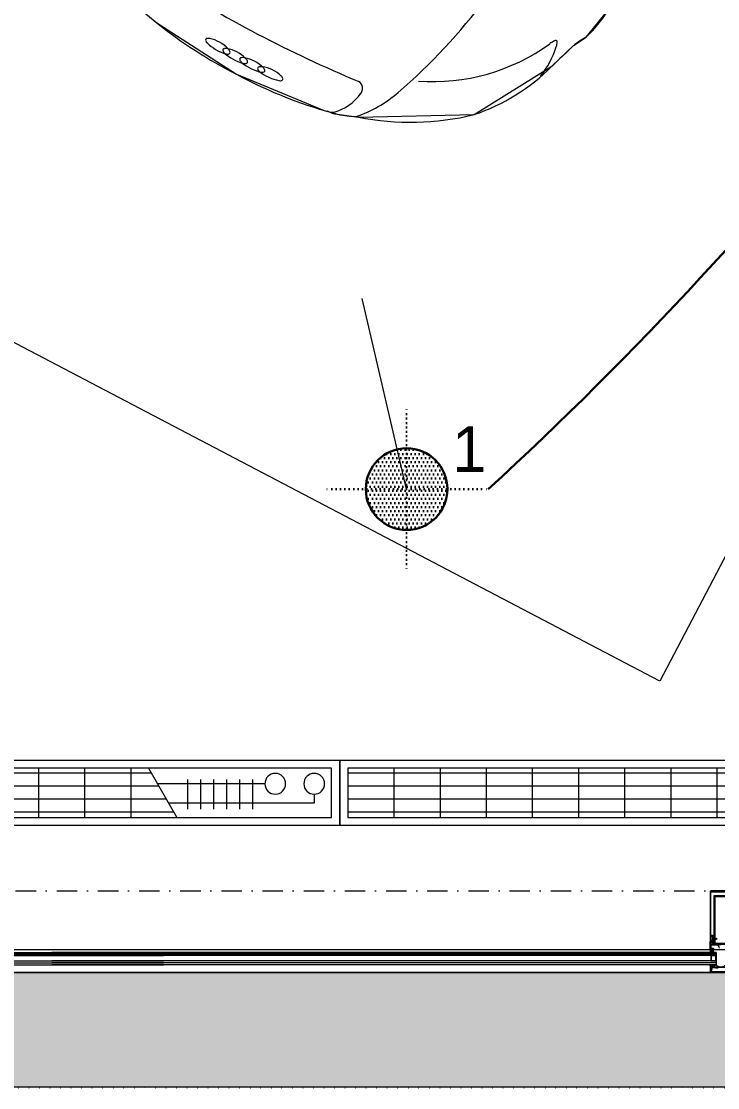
# Model space of a CAD drawing. Extents: x -1701 to 23780, y -363 to 7742.
# Drawn here: x 2875.1 to 3088.2, y 284.7 to 611.3 of the extents above; entities that cross this region are included whole.
import ezdxf
from ezdxf.enums import TextEntityAlignment as Align

# ---------------------------------------------------------------- set-up
doc = ezdxf.new("R2010")
doc.units = 0
doc.header["$LTSCALE"] = 25
doc.header["$MEASUREMENT"] = 0
for name, pattern in [('Audi$0$DASHDOT2', [0.5, 0.25, -0.125, 0, -0.125]), ('Audi$0$DOT2', [0.125, 0, -0.125]), ('DOT2', [0.125, 0, -0.125])]:
    doc.linetypes.add(name, pattern=pattern)
doc.layers.get('0').update_dxf_attribs({"color": 9, "lineweight": 9})
for name, color, linetype, lineweight in [('31', 9, 'Continuous', 9), ('Audi$0$04', 8, 'Continuous', 9), ('Audi$0$06D', 8, 'Continuous', 9), ('Audi$0$09', 8, 'Continuous', 9), ('Audi$0$10', 8, 'Continuous', 9), ('Audi$0$15', 8, 'Continuous', 9), ('Audi$0$20', 8, 'Audi$0$DOT2', 9), ('Audi$0$24', 8, 'Audi$0$DASHDOT2', 9), ('Audi$0$32', 8, 'Continuous', 9), ('E-Aydınlatma', 7, 'Continuous', 30), ('E-KABLO', 7, 'Continuous', 30)]:
    doc.layers.add(name, color=color, linetype=linetype, lineweight=lineweight)
doc.styles.add('TX-TEXT', font='')
doc.styles.get('TX-TEXT').set_extended_font_data('TrSah Futura Lt BT')

# ---------------------------------------------------------------- blocks, each defined once
blk = doc.blocks.new('Audi$0$p-konvektor_audi')
for p, q in [((250, 89.48), (0, 89.47)), ((250, 89.47), (0, 89.48)), ((0, 89.48), (0, 69.47)), ((250, 69.47), (250, 89.47)), ((199.29, 85.44), (2.49, 85.42)), ((16.61, 71.95), (16.6, 86.99)), ((30.73, 71.95), (30.72, 86.99)), ((44.85, 71.95), (44.84, 86.99)), ((58.96, 71.95), (58.96, 86.99)), ((73.08, 71.95), (73.08, 86.99)), ((87.2, 71.95), (87.2, 86.99)), ((101.32, 71.95), (101.32, 86.99)), ((115.44, 71.95), (115.44, 86.99)), ((129.56, 71.95), (129.56, 86.99)), ((143.68, 71.95), (143.68, 86.98)), ((157.8, 71.95), (157.8, 86.98)), ((171.92, 71.94), (171.92, 86.98)), ((186.04, 71.94), (186.04, 86.98)), ((191.48, 71.95), (200.19, 86.99)), ((242.21, 82.69), (197.7, 82.69)), ((203.55, 84.5), (203.55, 75.36)), ((207.52, 84.5), (207.52, 75.36)), ((211.5, 84.5), (211.5, 75.36)), ((215.48, 84.5), (215.48, 75.36)), ((219.45, 84.5), (219.45, 75.36)), ((223.43, 84.5), (223.43, 75.36)), ((242.21, 79.91), (242.21, 82.69)), ((196.99, 81.46), (2.49, 81.45)), ((194.68, 77.48), (2.49, 77.47)), ((227.1, 76.72), (194.25, 76.73)), ((192.38, 73.51), (2.49, 73.49)), ((0, 69.47), (250, 69.47))]:
    blk.add_line(p, q)
for points in [[(250, 89.47), (0, 89.47), (0, 69.47), (250, 69.47)], [(247.51, 86.99), (247.51, 71.95), (2.49, 71.95), (2.49, 86.99)]]:
    blk.add_lwpolyline(points, close=True)
for centre in [(230.28, 76.72), (242.21, 76.72)]:
    blk.add_circle(centre, 3.18)
blk = doc.blocks.new('*U4860')
at = {"layer": 'Audi$0$10'}
h = blk.add_hatch(dxfattribs=at)
h.set_pattern_fill('LINE', color=256, scale=0.666667, angle=585, style=0)
h.set_pattern_definition([(135, (54.08257, -143.59187), (0.058925565, 0.058925565), [])])
edge = h.paths.add_edge_path()
edge.add_arc((-3.72, -23.02), 0.625, 382.6612, 422.8, ccw=False)
edge.add_arc((-3, -22.7), 0.162, 207.04, 269.8973)
edge.add_line((-3, -22.86), (-2.92, -22.86))
edge.add_line((-2.92, -22.86), (-2.91, -22.86))
edge.add_line((-2.91, -22.86), (-2.9, -22.86))
edge.add_line((-2.9, -22.86), (-2.89, -22.86))
edge.add_line((-2.89, -22.86), (-2.89, -22.86))
edge.add_line((-2.89, -22.86), (-2.88, -22.85))
edge.add_line((-2.88, -22.85), (-2.87, -22.85))
edge.add_line((-2.87, -22.85), (-2.87, -22.84))
edge.add_line((-2.87, -22.84), (-2.86, -22.84))
edge.add_line((-2.86, -22.84), (-2.86, -22.83))
edge.add_line((-2.86, -22.83), (-2.86, -22.81))
edge.add_line((-2.86, -22.81), (-2.86, -22.74))
edge.add_line((-2.86, -22.74), (-2.86, -22.73))
edge.add_line((-2.86, -22.73), (-2.86, -22.73))
edge.add_line((-2.86, -22.73), (-2.86, -22.73))
edge.add_line((-2.86, -22.73), (-2.86, -22.73))
edge.add_line((-2.86, -22.73), (-2.85, -22.72))
edge.add_line((-2.85, -22.72), (-2.85, -22.72))
edge.add_line((-2.85, -22.72), (-2.85, -22.72))
edge.add_line((-2.85, -22.72), (-2.84, -22.72))
edge.add_line((-2.84, -22.72), (-2.84, -22.72))
edge.add_line((-2.84, -22.72), (-2.76, -22.72))
edge.add_line((-2.76, -22.72), (-2.76, -22.72))
edge.add_line((-2.76, -22.72), (-2.75, -22.72))
edge.add_line((-2.75, -22.72), (-2.75, -22.72))
edge.add_line((-2.75, -22.72), (-2.75, -22.72))
edge.add_line((-2.75, -22.72), (-2.74, -22.72))
edge.add_line((-2.74, -22.72), (-2.74, -22.73))
edge.add_line((-2.74, -22.73), (-2.74, -22.73))
edge.add_line((-2.74, -22.73), (-2.74, -22.73))
edge.add_line((-2.74, -22.73), (-2.74, -22.74))
edge.add_line((-2.74, -22.74), (-2.74, -22.81))
edge.add_line((-2.74, -22.81), (-2.74, -22.82))
edge.add_line((-2.74, -22.82), (-2.74, -22.83))
edge.add_line((-2.74, -22.83), (-2.73, -22.84))
edge.add_line((-2.73, -22.84), (-2.73, -22.84))
edge.add_line((-2.73, -22.84), (-2.72, -22.85))
edge.add_line((-2.72, -22.85), (-2.72, -22.85))
edge.add_line((-2.72, -22.85), (-2.71, -22.86))
edge.add_line((-2.71, -22.86), (-2.7, -22.86))
edge.add_line((-2.7, -22.86), (-2.69, -22.86))
edge.add_line((-2.69, -22.86), (-2.68, -22.86))
edge.add_line((-2.68, -22.86), (-2.67, -22.86))
edge.add_line((-2.67, -22.86), (-2.67, -22.86))
edge.add_line((-2.67, -22.86), (-2.66, -22.85))
edge.add_line((-2.66, -22.85), (-2.65, -22.85))
edge.add_line((-2.65, -22.85), (-2.65, -22.84))
edge.add_line((-2.65, -22.84), (-2.64, -22.84))
edge.add_line((-2.64, -22.84), (-2.64, -22.83))
edge.add_line((-2.64, -22.83), (-2.64, -22.81))
edge.add_line((-2.64, -22.81), (-2.64, -22.74))
edge.add_line((-2.64, -22.74), (-2.64, -22.73))
edge.add_line((-2.64, -22.73), (-2.64, -22.73))
edge.add_line((-2.64, -22.73), (-2.64, -22.73))
edge.add_line((-2.64, -22.73), (-2.64, -22.73))
edge.add_line((-2.64, -22.73), (-2.63, -22.72))
edge.add_line((-2.63, -22.72), (-2.63, -22.72))
edge.add_line((-2.63, -22.72), (-2.63, -22.72))
edge.add_line((-2.63, -22.72), (-2.62, -22.72))
edge.add_line((-2.62, -22.72), (-2.62, -22.72))
edge.add_line((-2.62, -22.72), (-2.54, -22.72))
edge.add_line((-2.54, -22.72), (-2.54, -22.72))
edge.add_line((-2.54, -22.72), (-2.53, -22.72))
edge.add_line((-2.53, -22.72), (-2.53, -22.72))
edge.add_line((-2.53, -22.72), (-2.53, -22.72))
edge.add_line((-2.53, -22.72), (-2.52, -22.72))
edge.add_line((-2.52, -22.72), (-2.52, -22.73))
edge.add_line((-2.52, -22.73), (-2.52, -22.73))
edge.add_line((-2.52, -22.73), (-2.52, -22.73))
edge.add_line((-2.52, -22.73), (-2.52, -22.74))
edge.add_line((-2.52, -22.74), (-2.52, -22.81))
edge.add_line((-2.52, -22.81), (-2.52, -22.82))
edge.add_line((-2.52, -22.82), (-2.52, -22.83))
edge.add_line((-2.52, -22.83), (-2.51, -22.84))
edge.add_line((-2.51, -22.84), (-2.51, -22.84))
edge.add_line((-2.51, -22.84), (-2.5, -22.85))
edge.add_line((-2.5, -22.85), (-2.5, -22.85))
edge.add_line((-2.5, -22.85), (-2.49, -22.86))
edge.add_line((-2.49, -22.86), (-2.48, -22.86))
edge.add_line((-2.48, -22.86), (-2.47, -22.86))
edge.add_line((-2.47, -22.86), (-2.46, -22.86))
edge.add_line((-2.46, -22.86), (-2.45, -22.86))
edge.add_line((-2.45, -22.86), (-2.45, -22.86))
edge.add_line((-2.45, -22.86), (-2.44, -22.85))
edge.add_line((-2.44, -22.85), (-2.43, -22.85))
edge.add_line((-2.43, -22.85), (-2.43, -22.84))
edge.add_line((-2.43, -22.84), (-2.42, -22.84))
edge.add_line((-2.42, -22.84), (-2.42, -22.83))
edge.add_line((-2.42, -22.83), (-2.42, -22.81))
edge.add_line((-2.42, -22.81), (-2.42, -22.74))
edge.add_line((-2.42, -22.74), (-2.42, -22.73))
edge.add_line((-2.42, -22.73), (-2.42, -22.73))
edge.add_line((-2.42, -22.73), (-2.42, -22.73))
edge.add_line((-2.42, -22.73), (-2.42, -22.73))
edge.add_line((-2.42, -22.73), (-2.41, -22.72))
edge.add_line((-2.41, -22.72), (-2.41, -22.72))
edge.add_line((-2.41, -22.72), (-2.41, -22.72))
edge.add_line((-2.41, -22.72), (-2.4, -22.72))
edge.add_line((-2.4, -22.72), (-2.4, -22.72))
edge.add_line((-2.4, -22.72), (-2.32, -22.72))
edge.add_line((-2.32, -22.72), (-2.32, -22.72))
edge.add_line((-2.32, -22.72), (-2.31, -22.72))
edge.add_line((-2.31, -22.72), (-2.31, -22.72))
edge.add_line((-2.31, -22.72), (-2.31, -22.72))
edge.add_line((-2.31, -22.72), (-2.3, -22.72))
edge.add_line((-2.3, -22.72), (-2.3, -22.73))
edge.add_line((-2.3, -22.73), (-2.3, -22.73))
edge.add_line((-2.3, -22.73), (-2.3, -22.73))
edge.add_line((-2.3, -22.73), (-2.3, -22.74))
edge.add_line((-2.3, -22.74), (-2.3, -22.81))
edge.add_line((-2.3, -22.81), (-2.3, -22.82))
edge.add_line((-2.3, -22.82), (-2.3, -22.83))
edge.add_line((-2.3, -22.83), (-2.29, -22.84))
edge.add_line((-2.29, -22.84), (-2.29, -22.84))
edge.add_line((-2.29, -22.84), (-2.28, -22.85))
edge.add_line((-2.28, -22.85), (-2.28, -22.85))
edge.add_line((-2.28, -22.85), (-2.27, -22.86))
edge.add_line((-2.27, -22.86), (-2.26, -22.86))
edge.add_line((-2.26, -22.86), (-2.25, -22.86))
edge.add_line((-2.25, -22.86), (-2.24, -22.86))
edge.add_line((-2.24, -22.86), (-2.23, -22.86))
edge.add_line((-2.23, -22.86), (-2.23, -22.86))
edge.add_line((-2.23, -22.86), (-2.22, -22.85))
edge.add_line((-2.22, -22.85), (-2.21, -22.85))
edge.add_line((-2.21, -22.85), (-2.21, -22.84))
edge.add_line((-2.21, -22.84), (-2.2, -22.84))
edge.add_line((-2.2, -22.84), (-2.2, -22.83))
edge.add_line((-2.2, -22.83), (-2.2, -22.81))
edge.add_line((-2.2, -22.81), (-2.2, -22.74))
edge.add_line((-2.2, -22.74), (-2.2, -22.73))
edge.add_line((-2.2, -22.73), (-2.2, -22.73))
edge.add_line((-2.2, -22.73), (-2.2, -22.73))
edge.add_line((-2.2, -22.73), (-2.2, -22.73))
edge.add_line((-2.2, -22.73), (-2.19, -22.72))
edge.add_line((-2.19, -22.72), (-2.19, -22.72))
edge.add_line((-2.19, -22.72), (-2.19, -22.72))
edge.add_line((-2.19, -22.72), (-2.18, -22.72))
edge.add_line((-2.18, -22.72), (-2.18, -22.72))
edge.add_line((-2.18, -22.72), (-2.1, -22.72))
edge.add_line((-2.1, -22.72), (-2.1, -22.72))
edge.add_line((-2.1, -22.72), (-2.09, -22.72))
edge.add_line((-2.09, -22.72), (-2.09, -22.72))
edge.add_line((-2.09, -22.72), (-2.09, -22.72))
edge.add_line((-2.09, -22.72), (-2.08, -22.72))
edge.add_line((-2.08, -22.72), (-2.08, -22.73))
edge.add_line((-2.08, -22.73), (-2.08, -22.73))
edge.add_line((-2.08, -22.73), (-2.08, -22.73))
edge.add_line((-2.08, -22.73), (-2.08, -22.74))
edge.add_line((-2.08, -22.74), (-2.08, -22.99))
edge.add_arc((-2.11, -22.99), 0.03, 270, 360, ccw=False)
edge.add_line((-2.11, -23.02), (-2.29, -23.02))
edge.add_line((-2.29, -23.02), (-2.29, -23.19))
edge.add_line((-2.29, -23.19), (-2.22, -23.21))
edge.add_arc((-2.23, -23.26), 0.05, 327.9606, 435.4015, ccw=False)
edge.add_arc((-2.27, -23.23), 0.1, 296.3878, 327.9606, ccw=False)
edge.add_arc((-2.52, -22.73), 0.663, 243.6122, 296.3878, ccw=False)
edge.add_arc((-2.77, -23.23), 0.1, 212.0394, 243.6122, ccw=False)
edge.add_arc((-2.82, -23.26), 0.05, 104.5985, 212.0394, ccw=False)
edge.add_line((-2.83, -23.21), (-2.75, -23.19))
edge.add_line((-2.75, -23.19), (-2.75, -23.02))
edge.add_line((-2.75, -23.02), (-3.17, -23.02))
edge.add_arc((-3.17, -22.97), 0.05, 193.1598, 270, ccw=False)
edge.add_arc((-3.97, -23.12), 0.763, 370.8798, 411.3382)
edge.add_arc((-3.45, -22.51), 0.0486, 74.5683, 206.9707, ccw=False)
edge = h.paths.add_edge_path(flags=16)
edge.add_arc((-2.62, -23.22), 0.03, 180, 259.176, ccw=False)
edge.add_line((-2.65, -23.22), (-2.65, -23.05))
edge.add_arc((-2.62, -23.05), 0.03, 90, 180, ccw=False)
edge.add_line((-2.62, -23.02), (-2.42, -23.02))
edge.add_arc((-2.42, -23.05), 0.03, 360, 450, ccw=False)
edge.add_line((-2.39, -23.05), (-2.39, -23.22))
edge.add_arc((-2.42, -23.22), 0.03, 280.824, 360, ccw=False)
edge.add_arc((-2.52, -22.69), 0.562, 259.176, 280.824, ccw=False)
for p, q in [((-2.56, -14.43), (-2.45, -14.43)), ((-2.56, -14.98), (-2.45, -14.98)), ((-2.45, -14.98), (-2.45, -14.43)), ((-2.4, -14.85), (-2.45, -14.56)), ((-2.44, -14.56), (-2.45, -14.56)), ((-2.45, -14.69), (-2.42, -14.82)), ((-2.42, -14.82), (-2.45, -14.82)), ((-2.44, -14.56), (-2.39, -14.85)), ((-2.42, -14.59), (-2.44, -14.56)), ((-2.37, -14.59), (-2.42, -14.59)), ((-2.37, -14.82), (-2.42, -14.59)), ((-2.42, -14.82), (-2.4, -14.85)), ((-2.42, -14.82), (-2.4, -14.85)), ((-2.4, -14.85), (-2.39, -14.85)), ((-2.39, -14.85), (-2.37, -14.82)), ((-2.35, -14.56), (-2.37, -14.59)), ((-2.37, -14.59), (-2.33, -14.82)), ((-2.33, -14.82), (-2.37, -14.82)), ((-2.33, -14.59), (-2.35, -14.56)), ((-2.35, -14.56), (-2.35, -14.56)), ((-2.31, -14.85), (-2.35, -14.56)), ((-2.35, -14.56), (-2.3, -14.85)), ((-2.28, -14.59), (-2.33, -14.59)), ((-2.28, -14.82), (-2.33, -14.59)), ((-2.33, -14.82), (-2.31, -14.85)), ((-2.33, -14.82), (-2.31, -14.85)), ((-2.31, -14.85), (-2.3, -14.85)), ((-2.3, -14.85), (-2.28, -14.82)), ((-2.26, -14.56), (-2.28, -14.59)), ((-2.28, -14.59), (-2.23, -14.82)), ((-2.28, -14.82), (-2.23, -14.82)), ((-2.25, -14.56), (-2.26, -14.56)), ((-2.21, -14.85), (-2.26, -14.56)), ((-2.23, -14.59), (-2.25, -14.56)), ((-2.25, -14.56), (-2.2, -14.85)), ((-2.18, -14.82), (-2.23, -14.59)), ((-2.18, -14.59), (-2.23, -14.59)), ((-2.23, -14.82), (-2.21, -14.85)), ((-2.23, -14.82), (-2.21, -14.85)), ((-2.04, -14.82), (-2.23, -14.82)), ((-2.21, -14.85), (-2.2, -14.85)), ((-2.2, -14.85), (-2.18, -14.82)), ((-2.16, -14.56), (-2.18, -14.59)), ((-2.18, -14.59), (-1.99, -14.59)), ((-2.18, -14.59), (-2.13, -14.82)), ((-2.18, -14.82), (-2.13, -14.82)), ((-2.18, -14.82), (-2.13, -14.82)), ((-2.15, -14.56), (-2.16, -14.56)), ((-2.11, -14.85), (-2.16, -14.56)), ((-2.13, -14.59), (-2.15, -14.56)), ((-2.15, -14.56), (-2.11, -14.85)), ((-2.09, -14.82), (-2.13, -14.59)), ((-2.09, -14.59), (-2.13, -14.59)), ((-2.13, -14.82), (-2.11, -14.85)), ((-2.13, -14.82), (-2.11, -14.85)), ((-2.11, -14.85), (-2.09, -14.82)), ((-2.11, -14.85), (-2.11, -14.85)), ((-2.07, -14.56), (-2.09, -14.59)), ((-2.09, -14.59), (-2.04, -14.82)), ((-2.09, -14.82), (-2.04, -14.82)), ((-2.09, -14.82), (-2.04, -14.82)), ((-2.06, -14.56), (-2.07, -14.56)), ((-2.02, -14.85), (-2.07, -14.56)), ((-2.04, -14.59), (-2.06, -14.56)), ((-2.06, -14.56), (-2.01, -14.85)), ((-1.99, -14.82), (-2.04, -14.59)), ((-2.04, -14.82), (-2.02, -14.85)), ((-2.04, -14.82), (-2.02, -14.85)), ((-2.02, -14.85), (-2.01, -14.85)), ((-2.01, -14.85), (-1.99, -14.82)), ((-1.97, -14.56), (-1.99, -14.59)), ((-1.99, -14.59), (-1.94, -14.82)), ((-1.99, -14.82), (-1.94, -14.82)), ((-1.99, -14.82), (-1.94, -14.82)), ((-1.97, -14.56), (-1.96, -14.56)), ((-1.92, -14.85), (-1.97, -14.56)), ((-1.94, -14.59), (-1.96, -14.56)), ((-1.96, -14.56), (-1.91, -14.85)), ((-1.89, -14.59), (-1.94, -14.59)), ((-1.89, -14.82), (-1.94, -14.59)), ((-1.94, -14.82), (-1.92, -14.85)), ((-1.94, -14.82), (-1.92, -14.85)), ((-1.92, -14.85), (-1.91, -14.85)), ((-1.91, -14.85), (-1.89, -14.82)), ((-1.87, -14.56), (-1.89, -14.59)), ((-1.89, -14.59), (-1.84, -14.82)), ((-1.89, -14.82), (-1.84, -14.82)), ((-1.82, -14.85), (-1.87, -14.56)), ((-1.86, -14.56), (-1.87, -14.56)), ((-1.86, -14.56), (-1.82, -14.85)), ((-1.84, -14.59), (-1.86, -14.56)), ((-1.8, -14.82), (-1.84, -14.59)), ((-1.8, -14.59), (-1.84, -14.59)), ((-1.84, -14.82), (-1.82, -14.85)), ((-1.84, -14.82), (-1.82, -14.85)), ((-1.82, -14.85), (-1.8, -14.82)), ((-1.82, -14.85), (-1.82, -14.85)), ((-1.78, -14.56), (-1.8, -14.59)), ((-1.8, -14.59), (-1.75, -14.82)), ((-1.75, -14.82), (-1.8, -14.82)), ((-1.78, -14.56), (-1.77, -14.56)), ((-1.73, -14.85), (-1.78, -14.56)), ((-1.75, -14.59), (-1.77, -14.56)), ((-1.77, -14.56), (-1.72, -14.85)), ((-1.75, -14.59), (-1.7, -14.59)), ((-1.7, -14.82), (-1.75, -14.59)), ((-1.75, -14.82), (-1.73, -14.85)), ((-1.75, -14.82), (-1.73, -14.85)), ((-1.73, -14.85), (-1.72, -14.85)), ((-1.72, -14.85), (-1.7, -14.82)), ((-1.68, -14.56), (-1.7, -14.59)), ((-1.7, -14.59), (-1.65, -14.82)), ((-1.7, -14.82), (-1.65, -14.82)), ((-1.63, -14.85), (-1.68, -14.56)), ((-1.68, -14.56), (-1.67, -14.56)), ((-1.67, -14.56), (-1.62, -14.85)), ((-1.65, -14.59), (-1.67, -14.56)), ((-1.6, -14.82), (-1.65, -14.59)), ((-1.6, -14.59), (-1.65, -14.59)), ((-1.65, -14.82), (-1.63, -14.85)), ((-1.65, -14.82), (-1.63, -14.85)), ((-1.63, -14.85), (-1.62, -14.85)), ((-1.62, -14.85), (-1.6, -14.82)), ((-1.58, -14.56), (-1.6, -14.59)), ((-1.6, -14.59), (-1.55, -14.82)), ((-1.6, -14.82), (-1.55, -14.82)), ((-1.53, -14.85), (-1.58, -14.56)), ((-1.58, -14.56), (-1.57, -14.56)), ((-1.57, -14.56), (-1.53, -14.85)), ((-1.55, -14.59), (-1.57, -14.56)), ((-1.51, -14.82), (-1.55, -14.59)), ((-1.51, -14.59), (-1.55, -14.59)), ((-1.55, -14.82), (-1.53, -14.85)), ((-1.55, -14.82), (-1.53, -14.85)), ((-1.53, -14.85), (-1.51, -14.82)), ((-1.53, -14.85), (-1.53, -14.85)), ((-1.49, -14.56), (-1.51, -14.59)), ((-1.51, -14.82), (-1.46, -14.82)), ((-1.44, -14.85), (-1.49, -14.56)), ((-1.48, -14.56), (-1.49, -14.56)), ((-1.48, -14.56), (-1.43, -14.85)), ((-1.46, -14.59), (-1.48, -14.56)), ((-1.41, -14.82), (-1.46, -14.59)), ((-1.44, -14.59), (-1.46, -14.59)), ((-1.46, -14.82), (-1.44, -14.85)), ((-1.4, -14.61), (-1.44, -14.59)), ((-1.44, -14.85), (-1.43, -14.85)), ((-1.43, -14.85), (-1.41, -14.82)), ((-1.41, -14.81), (-1.18, -14.72)), ((-1.41, -14.82), (-1.41, -14.81)), ((-1.39, -14.59), (-1.4, -14.61)), ((-1.4, -14.61), (-1.31, -14.77)), ((-1.37, -14.66), (-1.39, -14.59)), ((-1.38, -14.59), (-1.39, -14.59)), ((-1.36, -14.62), (-1.38, -14.59)), ((-1.38, -14.59), (-1.36, -14.68)), ((-1.36, -14.68), (-1.37, -14.66)), ((-1.31, -14.77), (-1.36, -14.62)), ((-1.18, -14.7), (-1.36, -14.62)), ((-1.17, -14.71), (-1.18, -14.7)), ((-1.18, -14.72), (-1.17, -14.71)), ((-1.47, -18.95), (-1.47, -22.7))]:
    blk.add_line(p, q, dxfattribs=at)
for points in [[(2.95, 0), (-2.95, 0, 0.414214), (-3.25, -0.3), (-3.25, -15.48, 0.470043), (-3.22, -15.51), (-3.15, -15.51, 0.430327), (-3.05, -15.41), (-2.88, -15.41), (-2.88, -15.69), (-2.95, -15.72, 0.508142), (-2.95, -15.77), (-2.78, -15.92, 0.650971), (-2.7, -15.89), (-2.7, -15.26, 0.414214), (-2.75, -15.21), (-3.1, -15.21), (-3.1, -13.91), (-2.74, -13.91), (-2.67, -14.03), (-2.67, -14.3, 0.414214), (-2.64, -14.33), (-2.6, -14.33, 0.267949), (-2.58, -14.31), (-2.47, -14.13, 0.131652), (-2.47, -14.12), (-2.47, -13.99, 0.131652), (-2.47, -13.97), (-2.62, -13.72, 0.267949), (-2.64, -13.71), (-3.05, -13.71), (-3.05, -0.4, -0.414214), (-2.95, -0.3), (2.95, -0.3)], [(-0.45, -17.56, 0.414214), (-1.4, -16.61), (-2.97, -16.61, 0.414214), (-3.07, -16.71), (-3.07, -17.43, 0.414214), (-2.97, -17.53), (-2.41, -17.53, -0.414214), (-2.25, -17.69), (-2.25, -18.01, -0.414214), (-2.35, -18.11), (-2.45, -18.11, -0.414214), (-2.55, -18.01), (-2.55, -17.99), (-2.4, -17.99), (-2.4, -17.69), (-2.72, -17.69), (-2.75, -17.66), (-2.78, -17.69), (-3.1, -17.69), (-3.1, -17.99), (-2.95, -17.99), (-2.95, -18.01, -0.414214), (-3.05, -18.11), (-3.22, -18.11, -0.414214), (-3.25, -18.08), (-3.25, -16.61), (-3.25, -15.54, -0.414214), (-3.22, -15.51), (-3, -15.51, -0.414214), (-2.9, -15.61), (-2.9, -15.63, -0.414214), (-2.93, -15.66), (-3.07, -15.66), (-3.07, -16.31, 0.414214), (-2.97, -16.41), (-2.75, -16.41, 0.414214), (-2.45, -16.11), (-2.45, -14.74), (-2.42, -14.71), (-2.45, -14.68), (-2.45, -13.89), (-2.26, -13.55, -0.767327), (-2.2, -13.57), (-2.2, -15.5), (-2.25, -15.61), (-2.25, -15.73), (-2.22, -15.75), (-2.25, -15.76), (-2.25, -15.83, -1), (-2.25, -15.89), (-2.25, -15.97, -1), (-2.25, -16.03), (-2.25, -16.11, 0.414214), (-1.95, -16.41), (0, -16.41)], [(3.25, -22.7), (3.25, -22.75), (2.45, -22.75, 0.10228), (1.16, -23.02, -0.152313), (0, -23.38, -0.152313), (-1.16, -23.02, 0.159108), (-1.84, -22.75), (-3.02, -22.75), (-3.02, -22.7), (-1.84, -22.7, -0.158967), (-1.13, -22.98, 0.152054), (0, -23.33, 0.152944), (1.13, -22.98, -0.10266), (2.45, -22.7), (3.25, -22.7)], [(-0.83, -23.68), (-1.44, -23.68, -0.198912), (-1.46, -23.67), (-1.55, -23.58), (-2.71, -23.58), (-2.9, -23.68), (-2.74, -23.96, -1), (-2.87, -24.04), (-3.09, -23.66, -0.414214), (-3.08, -23.62), (-2.98, -23.57), (-3.12, -23.07, -0.493145), (-3.05, -22.98), (-2.85, -22.98, -0.414214), (-2.8, -23.03), (-2.8, -23.1, -0.414214), (-2.83, -23.13), (-2.95, -23.13), (-2.88, -23.38), (-2.15, -23.38), (-2.15, -23.13), (-2.27, -23.13, -0.414214), (-2.3, -23.1), (-2.3, -23.03, -0.414214), (-2.25, -22.98), (-1.9, -22.98, -0.414214), (-1.85, -23.03), (-1.85, -23.1, -0.414214), (-1.88, -23.13), (-2, -23.13), (-2, -23.38), (-1.45, -23.38), (-1.45, -23.31, -0.414214), (-1.42, -23.28), (-1.33, -23.28, -0.414214), (-1.3, -23.31), (-1.3, -23.38), (1.3, -23.38)]]:
    blk.add_lwpolyline(points, format="xyb", dxfattribs=at)
for points in [[(-2, -1.41), (2, -1.41), (2, -16.41), (-2, -16.41)], [(-1.7, -1.71), (1.7, -1.71), (1.7, -16.11), (-1.7, -16.11)], [(-1.47, -21.42), (-1.47, -19.82), (-3.07, -19.82), (-3.07, -21.42)], [(-1.57, -21.32), (-1.57, -19.92), (-2.97, -19.92), (-2.97, -21.32)]]:
    blk.add_lwpolyline(points, close=True, dxfattribs=at)
for points in [[(-2.65, -14.67), (-2.63, -14.7), (-2.63, -14.71), (-2.65, -14.74)], [(-1.51, -14.59), (-1.46, -14.82)]]:
    blk.add_lwpolyline(points, dxfattribs=at)
for points in [[(-2.47, -18.13, -0.414214), (-2.57, -18.03), (-2.57, -17.97), (-2.45, -17.97), (-2.45, -17.87, 0.333333), (-3.05, -17.87), (-3.05, -17.97), (-2.93, -17.97), (-2.93, -18.03, -0.414214), (-3.03, -18.13), (-3.25, -18.13), (-3.25, -18.78), (-3.21, -18.78, 0.307685), (-3.15, -18.74, -1.128702), (-3.09, -18.77, -0.201212), (-3.25, -18.88, 0.978531), (-3.25, -18.98, 0.1613), (-3.04, -18.86, -0.307572), (-3.02, -18.86), (-2.83, -18.97, 0.8391), (-2.81, -18.95), (-2.89, -18.86, -0.8391), (-2.87, -18.83), (-2.61, -18.97, 0.8391), (-2.59, -18.95), (-2.67, -18.86, -0.8391), (-2.65, -18.83), (-2.39, -18.97, 0.8391), (-2.37, -18.95), (-2.45, -18.86, -0.8391), (-2.43, -18.83), (-2.17, -18.97, 0.8391), (-2.15, -18.95), (-2.23, -18.86, -0.176327), (-2.25, -18.8), (-2.25, -18.13)], [(-2.67, -18.13), (-2.67, -17.9, 0.375047), (-2.7, -17.87, 0.067879), (-2.8, -17.87, 0.375047), (-2.83, -17.9), (-2.83, -18.13, -0.298217), (-2.89, -18.22, 0.298217), (-2.95, -18.31), (-2.95, -18.34, 0.414214), (-2.92, -18.37), (-2.58, -18.37, 0.414214), (-2.55, -18.34), (-2.55, -18.31, 0.298217), (-2.61, -18.22, -0.298217)], [(-2.95, -18.55), (-2.95, -18.58, 1), (-2.55, -18.58), (-2.55, -18.55, 0.414214), (-2.58, -18.52), (-2.92, -18.52, 0.414214)], [(-3.44, -22.46, -0.176952), (-3.15, -22.78, 0.281357), (-3, -22.86), (-2.92, -22.86), (-2.91, -22.86), (-2.9, -22.86), (-2.89, -22.86), (-2.89, -22.86), (-2.88, -22.85), (-2.87, -22.85), (-2.87, -22.84), (-2.86, -22.84), (-2.86, -22.83), (-2.86, -22.81), (-2.86, -22.74), (-2.86, -22.73), (-2.86, -22.73), (-2.86, -22.73), (-2.86, -22.73), (-2.85, -22.72), (-2.85, -22.72), (-2.85, -22.72), (-2.84, -22.72), (-2.84, -22.72), (-2.76, -22.72), (-2.76, -22.72), (-2.75, -22.72), (-2.75, -22.72), (-2.75, -22.72), (-2.74, -22.72), (-2.74, -22.73), (-2.74, -22.73), (-2.74, -22.73), (-2.74, -22.74), (-2.74, -22.81), (-2.74, -22.82), (-2.74, -22.83), (-2.73, -22.84), (-2.73, -22.84), (-2.72, -22.85), (-2.72, -22.85), (-2.71, -22.86), (-2.7, -22.86), (-2.69, -22.86), (-2.68, -22.86), (-2.67, -22.86), (-2.67, -22.86), (-2.66, -22.85), (-2.65, -22.85), (-2.65, -22.84), (-2.64, -22.84), (-2.64, -22.83), (-2.64, -22.81), (-2.64, -22.74), (-2.64, -22.73), (-2.64, -22.73), (-2.64, -22.73), (-2.64, -22.73), (-2.63, -22.72), (-2.63, -22.72), (-2.63, -22.72), (-2.62, -22.72), (-2.62, -22.72), (-2.54, -22.72), (-2.54, -22.72), (-2.53, -22.72), (-2.53, -22.72), (-2.53, -22.72), (-2.52, -22.72), (-2.52, -22.73), (-2.52, -22.73), (-2.52, -22.73), (-2.52, -22.74), (-2.52, -22.81), (-2.52, -22.82), (-2.52, -22.83), (-2.51, -22.84), (-2.51, -22.84), (-2.5, -22.85), (-2.5, -22.85), (-2.49, -22.86), (-2.48, -22.86), (-2.47, -22.86), (-2.46, -22.86), (-2.45, -22.86), (-2.45, -22.86), (-2.44, -22.85), (-2.43, -22.85), (-2.43, -22.84), (-2.42, -22.84), (-2.42, -22.83), (-2.42, -22.81), (-2.42, -22.74), (-2.42, -22.73), (-2.42, -22.73), (-2.42, -22.73), (-2.42, -22.73), (-2.41, -22.72), (-2.41, -22.72), (-2.41, -22.72), (-2.4, -22.72), (-2.4, -22.72), (-2.32, -22.72), (-2.32, -22.72), (-2.31, -22.72), (-2.31, -22.72), (-2.31, -22.72), (-2.3, -22.72), (-2.3, -22.73), (-2.3, -22.73), (-2.3, -22.73), (-2.3, -22.74), (-2.3, -22.81), (-2.3, -22.82), (-2.3, -22.83), (-2.29, -22.84), (-2.29, -22.84), (-2.28, -22.85), (-2.28, -22.85), (-2.27, -22.86), (-2.26, -22.86), (-2.25, -22.86), (-2.24, -22.86), (-2.23, -22.86), (-2.23, -22.86), (-2.22, -22.85), (-2.21, -22.85), (-2.21, -22.84), (-2.2, -22.84), (-2.2, -22.83), (-2.2, -22.81), (-2.2, -22.74), (-2.2, -22.73), (-2.2, -22.73), (-2.2, -22.73), (-2.2, -22.73), (-2.19, -22.72), (-2.19, -22.72), (-2.19, -22.72), (-2.18, -22.72), (-2.18, -22.72), (-2.1, -22.72), (-2.1, -22.72), (-2.09, -22.72), (-2.09, -22.72), (-2.09, -22.72), (-2.08, -22.72), (-2.08, -22.73), (-2.08, -22.73), (-2.08, -22.73), (-2.08, -22.74), (-2.08, -22.99, -0.414214), (-2.11, -23.02), (-2.29, -23.02), (-2.29, -23.19), (-2.22, -23.21, -0.506456), (-2.19, -23.28, -0.13864), (-2.23, -23.32, -0.234436), (-2.82, -23.32, -0.13864), (-2.86, -23.28, -0.506456), (-2.83, -23.21), (-2.75, -23.19), (-2.75, -23.02), (-3.17, -23.02, -0.348434), (-3.22, -22.98, 0.17839), (-3.49, -22.53, -0.651907)], [(-3.1, -24.85), (-3.1, -24.28), (-2.78, -24.28, 1), (-2.78, -24.13), (-3.1, -24.13), (-3.1, -23.65), (-3.02, -23.6, 0.339454), (-3, -23.57), (-3.14, -23.04, 0.876976), (-3.25, -23.05), (-3.25, -25), (3.25, -25), (3.25, -23.05, 0.876976), (3.14, -23.04), (3, -23.57, 0.339454), (3.02, -23.6), (3.1, -23.65), (3.1, -24.13), (2.78, -24.13, 1), (2.78, -24.28), (3.1, -24.28), (3.1, -24.85)], [(-2.63, -23.27, -0.359904), (-2.65, -23.24), (-2.65, -23.07, -0.414214), (-2.62, -23.04), (-2.42, -23.04, -0.414214), (-2.39, -23.07), (-2.39, -23.24, -0.359904), (-2.42, -23.27, -0.094739)], [(-2.63, -23.27, -0.359904), (-2.65, -23.24), (-2.65, -23.07, -0.414214), (-2.62, -23.04), (-2.42, -23.04, -0.414214), (-2.39, -23.07), (-2.39, -23.24, -0.359904), (-2.42, -23.27, -0.094739)]]:
    blk.add_lwpolyline(points, format="xyb", close=True, dxfattribs=at)
for centre, start, end in [((-2.13, -14.73), 144.7573, 172.4905), ((-2.13, -14.68), 187.5095, 215.2427)]:
    blk.add_arc(centre, 0.521, start, end, dxfattribs=at)
at = {"layer": 'Audi$0$15'}
for p, q in [((-1.47, -18.95), (-204.74, -18.95)), ((-1.47, -19.35), (-204.74, -19.35)), ((-1.47, -19.42), (-204.74, -19.42)), ((1.47, -18.95), (62.7, -18.95)), ((1.47, -19.35), (62.7, -19.35)), ((1.47, -19.42), (62.7, -19.42)), ((-1.47, -19.82), (-204.74, -19.82)), ((-1.47, -21.42), (-204.74, -21.42)), ((-1.47, -22.02), (-204.74, -22.02)), ((-1.47, -22.1), (-204.74, -22.1)), ((-1.47, -22.7), (-204.74, -22.7)), ((1.47, -19.82), (62.7, -19.82)), ((1.47, -21.42), (62.7, -21.42)), ((1.47, -22.02), (62.7, -22.02)), ((1.47, -22.1), (62.7, -22.1)), ((1.47, -22.7), (62.7, -22.7))]:
    blk.add_line(p, q, dxfattribs=at)
blk = doc.blocks.new('Audi$0$P-AKS_AUDI')
at = {"layer": 'Audi$0$24'}
blk.add_lwpolyline([(-3840, -2440), (360, -2440)], dxfattribs=at)
blk = doc.blocks.new('Audi$0$p-zemin kat')
at = {"layer": 'Audi$0$09'}
h = blk.add_hatch(dxfattribs=at)
h.set_pattern_fill('SQUARE', color=252, scale=20, style=0)
h.paths.add_polyline_path([(1719.56, 285), (3319.5, 285), (3319.5, 320), (1719.67, 320)])
at = {"layer": 'Audi$0$06D'}
for points in [[(3319.5, 326.92), (1724.23, 326.92)], [(1719.67, 320), (3319.5, 320)]]:
    blk.add_lwpolyline(points, dxfattribs=at)
blk.add_lwpolyline([(1719.56, 285), (3319.5, 285), (3319.5, 320), (1719.67, 320)], close=True, dxfattribs=at)
at = {"layer": 'Audi$0$20'}
blk.add_lwpolyline([(1719.56, 284.7), (4822.79, 284.7), (4822.79, 2034.32)], dxfattribs=at)
at = {"layer": 'Audi$0$10'}
for p in [(2855.83, 345), (3089.17, 345)]:
    blk.add_blockref('*U4860', p, dxfattribs=at)
at = {"layer": 'Audi$0$24'}
blk.add_blockref('Audi$0$P-AKS_AUDI', (4722.5, 2785), dxfattribs=at)
blk = doc.blocks.new('Audi$0$Group-321-1')
at = {"lineweight": 0}
blk.add_lwpolyline([(384781.7923, 69367.6441), (384781.8263, 69367.6169), (384782.0711, 69367.4613), (384782.3403, 69367.353), (384782.3817, 69367.3414), (384782.4453, 69367.3332), (384782.7991, 69367.344), (384783.0363, 69367.4941), (384783.1021, 69367.5581), (384783.1403, 69367.5843), (384783.2058, 69367.6663)], dxfattribs=at)
for centre, radius, start, end in [((384784.0992, 69371.3805), 4.2739, 238.0489, 242.6341), ((384781.3493, 69368.793), 1.8423, 311.3278, 323.6363), ((384782.901, 69367.8424), 0.3521, 312.8289, 329.9815), ((384782.6953, 69368.7143), 1.3999, 231.6246, 243.5204), ((384784.0734, 69371.3937), 4.2739, 243.022, 247.6072), ((384783.2896, 69367.3257), 0.2986, 119.996, 129.0494), ((384781.9795, 69367.566), 0.00393, 106.148, 191.2356), ((384781.9926, 69367.569), 0.0174, 192.4725, 226.4338), ((384781.9842, 69367.5477), 0.0228, 79.7433, 104.6743), ((384782.0763, 69367.6572), 0.139, 226.4813, 253.2418), ((384781.9679, 69367.4673), 0.1048, 43.0274, 79.064), ((384782.6682, 69368.0497), 0.6058, 266.1764, 306.5902), ((384782.7811, 69367.6377), 0.2809, 321.7491, 342.6581), ((384783.0862, 69367.4874), 0.0949, 118.2722, 126.8391), ((384795.1854, 69355.0563), 17.3868, 134.02483, 134.32996), ((384783.0473, 69367.5626), 0.0102, 71.2598, 124.0185), ((384783.0109, 69367.569), 0.0411, 338.6796, 359.2249), ((384783.048, 69367.5692), 0.00398, 351.8705, 50.8649), ((384782.0325, 69367.5354), 0.00393, 108.0079, 193.0955), ((384782.0455, 69367.5388), 0.0174, 194.3324, 228.2937), ((384782.0378, 69367.5173), 0.0228, 81.6031, 106.5342), ((384782.1264, 69367.6297), 0.139, 228.3412, 255.1017), ((384782.043, 69367.5459), 0.0229, 252.8528, 277.4764), ((384782.0242, 69367.4364), 0.1048, 44.8873, 80.9239), ((384782.0223, 69367.5184), 0.0302, 24.4378, 42.4802), ((384782.0457, 69367.5282), 0.00493, 273.6822, 33.6822), ((384782.0856, 69367.5071), 0.00493, 90.1141, 210.1141), ((384782.0905, 69367.4822), 0.0302, 81.316, 99.3585), ((384782.0783, 69367.4086), 0.1048, 44.7323, 80.7688), ((384782.1019, 69367.5147), 0.0229, 206.3199, 230.9435), ((384782.1758, 69367.6043), 0.139, 230.5544, 257.315), ((384782.0967, 69367.5174), 0.0229, 254.7126, 279.3362), ((384782.0769, 69367.4892), 0.0302, 26.2976, 44.3401), ((384782.0999, 69367.4998), 0.00493, 275.5421, 35.5421), ((384782.1404, 69367.4796), 0.00493, 91.9739, 211.9739), ((384782.146, 69367.4549), 0.0302, 83.1759, 101.2183), ((384782.1362, 69367.3809), 0.1048, 46.5921, 82.6287), ((384782.1361, 69367.4668), 0.0228, 19.1219, 44.053), ((384782.5995, 69367.9217), 0.6112, 289.0571, 315.6122), ((384782.7254, 69368.6988), 1.3999, 242.1358, 254.0316), ((384782.1563, 69367.4877), 0.0229, 208.1798, 232.8034), ((384782.2273, 69367.5797), 0.139, 232.4143, 259.1748), ((384782.1491, 69367.4857), 0.0174, 257.3624, 291.3237), ((384782.1539, 69367.4731), 0.00393, 292.5606, 17.6483), ((384782.1921, 69367.441), 0.0228, 20.9818, 45.9129), ((384782.2096, 69367.4478), 0.00393, 294.4205, 19.5081), ((384782.2044, 69367.4602), 0.0174, 259.2223, 293.1836), ((384782.4333, 69367.421), 0.0243, 315.6609, 61.8912), ((384782.3323, 69367.4878), 0.1449, 285.4734, 325.2346), ((384782.3147, 69367.695), 0.3803, 288.9864, 311.3457), ((384782.3942, 69367.4364), 0.0958, 241.6486, 262.7889), ((384782.3644, 69367.3745), 0.0272, 253.3718, 283.4544), ((384782.4317, 69367.5545), 0.2189, 256.7829, 272.2195), ((384782.5977, 69368.1411), 0.8221, 259.3169, 284.18)]:
    blk.add_arc(centre, radius, start, end, dxfattribs=at)
blk = doc.blocks.new('Audi$0$p-audi_arac')
at = {"layer": 'Audi$0$06D', "lineweight": 0, "flags": 128}
blk.add_lwpolyline([(695.6, 0.8), (-4.4, 0.8), (-4.4, 400.8), (695.6, 400.8)], close=True, dxfattribs=at)
at = {"xscale": 99.99999999999999, "yscale": 99.99999999999999, "zscale": 99.99999999999999, "rotation": 117.1763778173342}
blk.add_blockref('Audi$0$Group-321-1', (23745751.03, -31061967.79), dxfattribs=at)
blk = doc.blocks.new('Audi')
at = {"layer": 'Audi$0$04', "rotation": 242.3325881705122}
blk.add_blockref('Audi$0$p-audi_arac', (3038.51, 1211.39), dxfattribs=at)
at = {"layer": 'Audi$0$10'}
blk.add_blockref('Audi$0$p-zemin kat', (0, 0), dxfattribs=at)
at = {"layer": 'Audi$0$32', "xscale": -1, "rotation": 180}
for p in [(2722.5, 454.48), (2972.5, 454.48)]:
    blk.add_blockref('Audi$0$p-konvektor_audi', p, dxfattribs=at)
blk = doc.blocks.new('p-bur-VW-spotlight')
at = {"layer": 'E-Aydınlatma'}
h = blk.add_hatch(dxfattribs=at)
h.set_pattern_fill('DOTS', color=4, scale=20)
edge = h.paths.add_edge_path()
edge.add_arc((0, 0), 12.5, 0, 360)
at = {"layer": 'E-Aydınlatma', "color": 4, "linetype": 'DOT2', "ltscale": 0.4}
for q in [(0, 25), (-25, 0), (0, -25), (25, 0)]:
    blk.add_line((0, 0), q, dxfattribs=at)
at = {"layer": 'E-Aydınlatma', "color": 4, "linetype": 'ByBlock'}
blk.add_circle((0, 0), 12.5, dxfattribs=at)
at = {"layer": 'E-Aydınlatma', "color": 4, "style": 'TX-TEXT', "text_generation_flag": 4}
blk.add_attdef('W', text='', height=14, rotation=180, dxfattribs=at).set_placement((19.53, 11.56), align=Align.MIDDLE_CENTER)

msp = doc.modelspace()

# ---------------------------------------------------------------- linework, layer by layer
at = {"layer": '31'}
msp.add_lwpolyline([(2993, 468), (2979.36, 526.43)], dxfattribs=at)
at = {"layer": 'E-KABLO', "color": 6}
msp.add_arc((2260.11, 1292.92), 1120.22, 312.57486, 331.33105, dxfattribs=at)

# ---------------------------------------------------------------- block references
at = {"color": 6}
msp.add_blockref('Audi', (0, 0), dxfattribs=at)
at = {"layer": '31'}
ref = msp.add_blockref('p-bur-VW-spotlight', (2993, 468), dxfattribs=at)
ref.add_attrib('W', '1', dxfattribs={"layer": '0', "height": 14, "rotation": 180, "style": 'TX-TEXT', "text_generation_flag": 6}).set_placement((3012.15, 469.07), align=Align.BOTTOM_CENTER)

doc.saveas('drawing.dxf')
